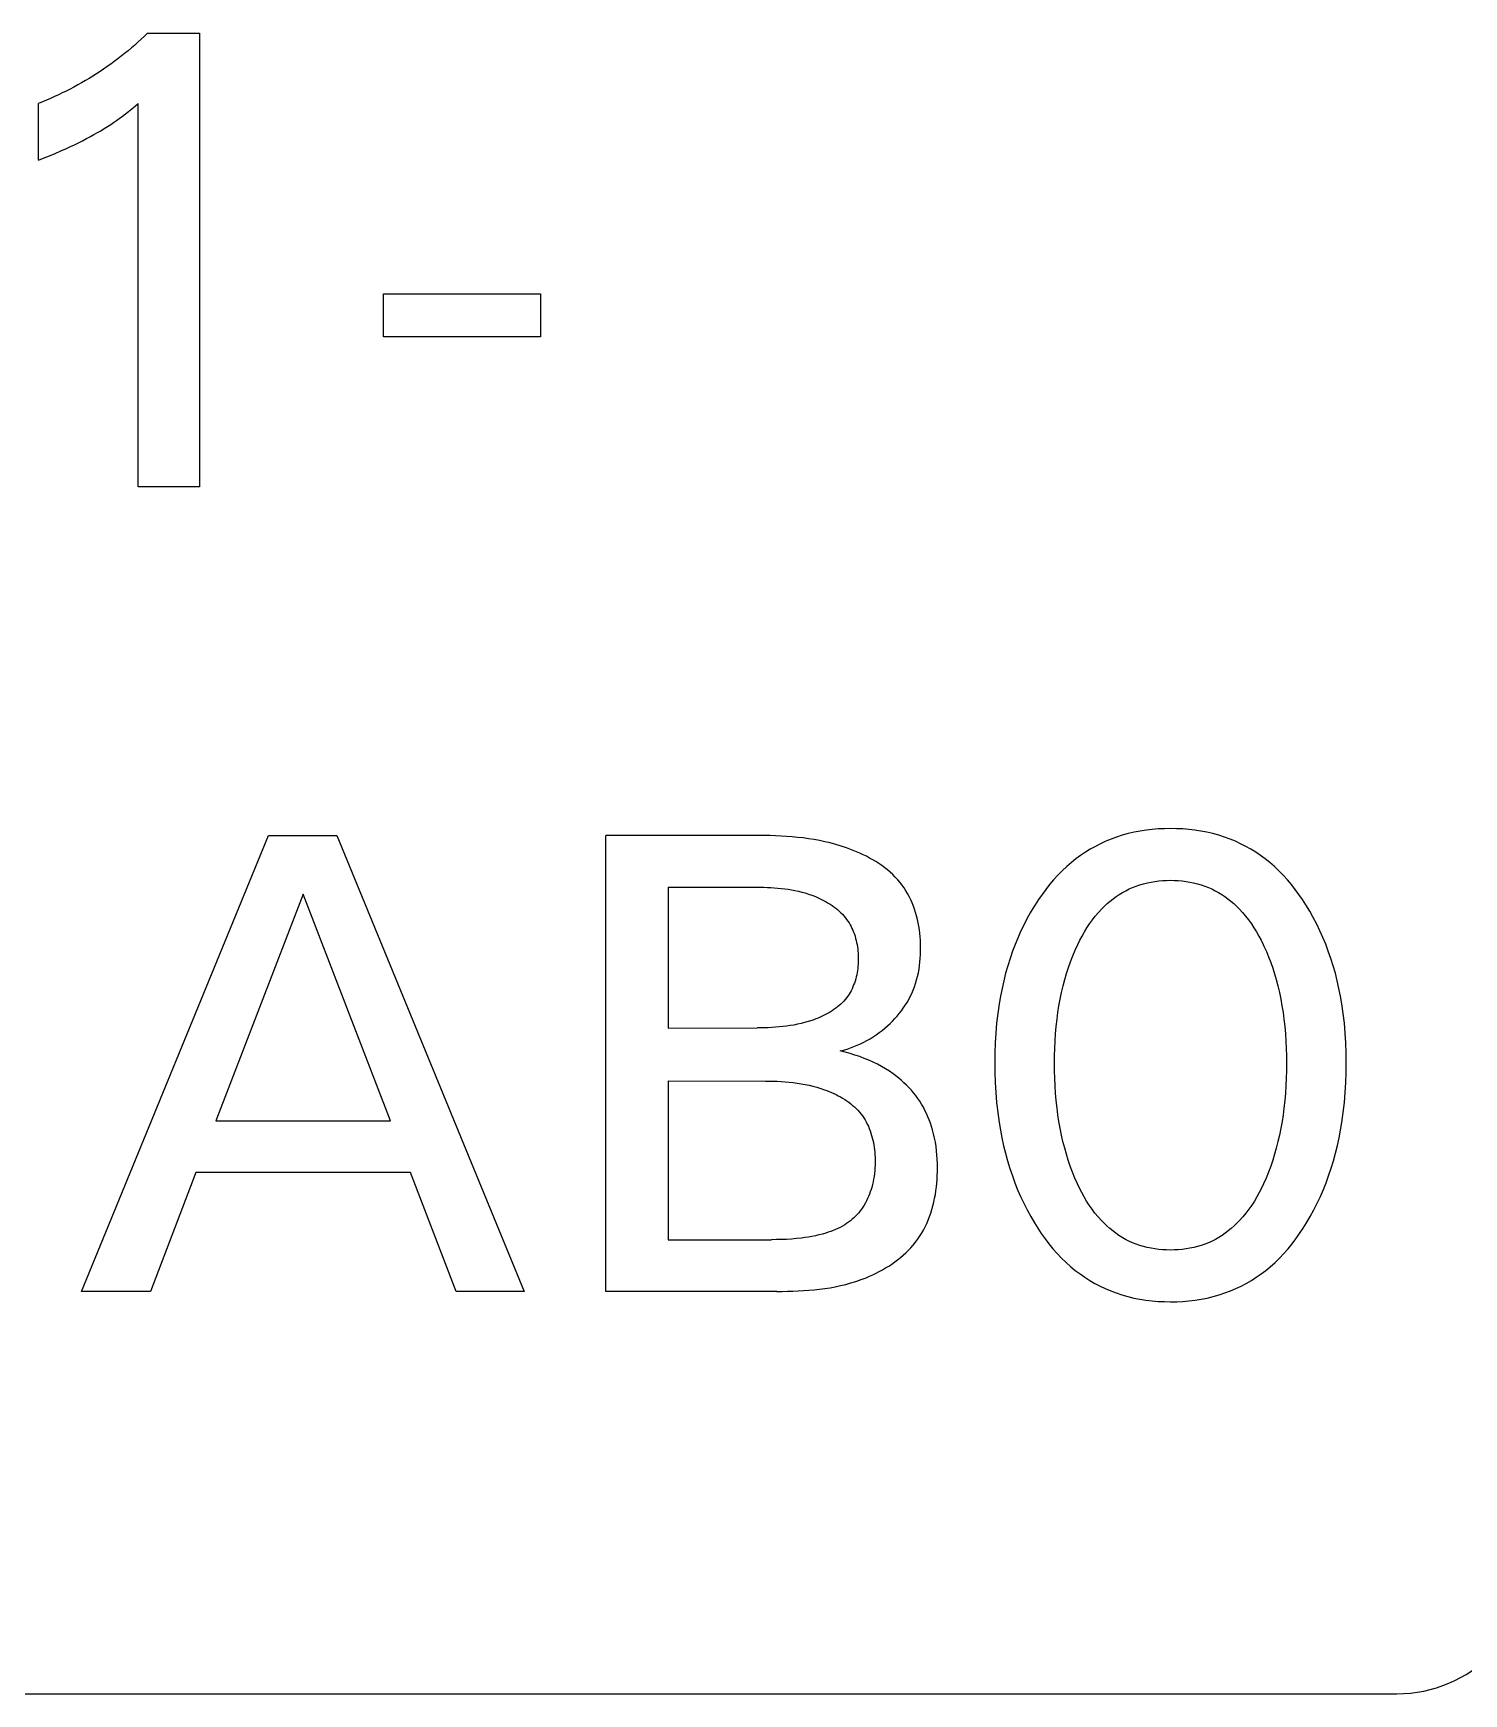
# Model space of a CAD drawing. Extents: x 10 to 952, y 6 to 232.
# Drawn here: x 698.926 to 702.823, y 118.911 to 123.434 of the extents above; entities that cross this region are included whole.
import ezdxf

# ---------------------------------------------------------------- set-up
doc = ezdxf.new("R2010")
doc.units = 0
doc.header["$LTSCALE"] = 5
doc.header["$MEASUREMENT"] = 0
doc.layers.get('0').update_dxf_attribs({"linetype": 'CONTINUOUS'})

msp = doc.modelspace()

# ---------------------------------------------------------------- linework, layer by layer
at = {"color": 7, "linetype": 'Continuous'}
for p, q in [((699.203, 123.4021), (699.1939, 123.3944)), ((699.2119, 123.41), (699.203, 123.4021)), ((699.2208, 123.4181), (699.2119, 123.41)), ((699.2295, 123.4262), (699.2208, 123.4181)), ((699.2381, 123.4345), (699.2295, 123.4262)), ((699.2381, 123.4345), (699.379, 123.4345)), ((699.379, 123.4345), (699.379, 122.1993)), ((699.1376, 123.3503), (699.128, 123.3435)), ((699.1472, 123.3573), (699.1376, 123.3503)), ((699.1567, 123.3645), (699.1472, 123.3573)), ((699.1662, 123.3717), (699.1567, 123.3645)), ((699.1755, 123.3792), (699.1662, 123.3717)), ((699.1848, 123.3867), (699.1755, 123.3792)), ((699.1939, 123.3944), (699.1848, 123.3867)), ((699.0685, 123.3053), (699.0583, 123.2994)), ((699.0786, 123.3113), (699.0685, 123.3053)), ((699.0886, 123.3175), (699.0786, 123.3113)), ((699.0986, 123.3238), (699.0886, 123.3175)), ((699.1085, 123.3303), (699.0986, 123.3238)), ((699.1183, 123.3368), (699.1085, 123.3303)), ((699.128, 123.3435), (699.1183, 123.3368)), ((698.9843, 123.2618), (698.9735, 123.257)), ((698.9951, 123.2667), (698.9843, 123.2618)), ((699.0058, 123.2718), (698.9951, 123.2667)), ((699.0165, 123.277), (699.0058, 123.2718)), ((699.027, 123.2824), (699.0165, 123.277)), ((699.0375, 123.2879), (699.027, 123.2824)), ((699.048, 123.2936), (699.0375, 123.2879)), ((699.0583, 123.2994), (699.048, 123.2936)), ((698.9516, 123.2478), (698.9406, 123.2434)), ((698.9406, 123.0885), (698.9406, 123.2434)), ((698.9626, 123.2523), (698.9516, 123.2478)), ((698.9735, 123.257), (698.9626, 123.2523)), ((699.1693, 123.2084), (699.1777, 123.2147)), ((699.1777, 123.2147), (699.1859, 123.221)), ((699.1859, 123.221), (699.1993, 123.2317)), ((699.1993, 123.2317), (699.2126, 123.2426)), ((699.2126, 122.1993), (699.2126, 123.2426)), ((699.1013, 123.1636), (699.1105, 123.169)), ((699.1105, 123.169), (699.1197, 123.1746)), ((699.1197, 123.1746), (699.1288, 123.1804)), ((699.1288, 123.1804), (699.1378, 123.1862)), ((699.1378, 123.1862), (699.1456, 123.1915)), ((699.1456, 123.1915), (699.1533, 123.1968)), ((699.1533, 123.1968), (699.1609, 123.2023)), ((699.1609, 123.2023), (699.1693, 123.2084)), ((699.0169, 123.1205), (699.028, 123.1256)), ((699.028, 123.1256), (699.039, 123.1308)), ((699.039, 123.1308), (699.05, 123.1362)), ((699.05, 123.1362), (699.061, 123.1416)), ((699.061, 123.1416), (699.0718, 123.1473)), ((699.0718, 123.1473), (699.0826, 123.1531)), ((699.0826, 123.1531), (699.092, 123.1583)), ((699.092, 123.1583), (699.1013, 123.1636)), ((698.9406, 123.0885), (698.9559, 123.0946)), ((698.9559, 123.0946), (698.9713, 123.1008)), ((698.9713, 123.1008), (698.9865, 123.1072)), ((698.9865, 123.1072), (699.0017, 123.1137)), ((699.0017, 123.1137), (699.0169, 123.1205)), ((699.8808, 122.6078), (699.8808, 122.7249)), ((699.8808, 122.7249), (700.3086, 122.7249)), ((700.3086, 122.7249), (700.3086, 122.6078)), ((700.3086, 122.6078), (699.8808, 122.6078)), ((699.379, 122.1993), (699.2126, 122.1993)), ((699.0576, 120.0073), (699.5674, 121.2494)), ((699.5674, 121.2494), (699.754, 121.2494)), ((699.754, 121.2494), (700.2637, 120.0073)), ((700.4865, 120.0073), (700.4865, 121.2494)), ((700.9038, 121.2494), (700.4865, 121.2494)), ((700.9188, 121.2492), (700.9038, 121.2494)), ((700.9338, 121.2488), (700.9188, 121.2492)), ((700.9489, 121.2483), (700.9338, 121.2488)), ((700.9639, 121.2476), (700.9489, 121.2483)), ((700.9789, 121.2467), (700.9639, 121.2476)), ((700.9939, 121.2455), (700.9789, 121.2467)), ((701.0088, 121.2441), (700.9939, 121.2455)), ((701.0238, 121.2424), (701.0088, 121.2441)), ((701.0387, 121.2403), (701.0238, 121.2424)), ((701.0535, 121.238), (701.0387, 121.2403)), ((701.0683, 121.2353), (701.0535, 121.238)), ((701.0831, 121.2322), (701.0683, 121.2353)), ((701.0978, 121.2287), (701.0831, 121.2322)), ((701.1125, 121.2248), (701.0978, 121.2287)), ((701.1271, 121.2204), (701.1125, 121.2248)), ((701.8338, 121.2268), (701.8198, 121.2196)), ((701.8481, 121.2334), (701.8338, 121.2268)), ((701.8627, 121.2394), (701.8481, 121.2334)), ((701.8774, 121.2448), (701.8627, 121.2394)), ((701.8932, 121.2499), (701.8774, 121.2448)), ((701.9092, 121.2543), (701.8932, 121.2499)), ((701.9253, 121.258), (701.9092, 121.2543)), ((701.9416, 121.2611), (701.9253, 121.258)), ((701.9581, 121.2636), (701.9416, 121.2611)), ((701.9746, 121.2655), (701.9581, 121.2636)), ((701.9912, 121.2669), (701.9746, 121.2655)), ((702.0078, 121.2677), (701.9912, 121.2669)), ((702.0244, 121.2679), (702.0078, 121.2677)), ((702.0411, 121.2677), (702.0244, 121.2679)), ((702.0578, 121.2669), (702.0411, 121.2677)), ((702.0744, 121.2655), (702.0578, 121.2669)), ((702.091, 121.2636), (702.0744, 121.2655)), ((702.1075, 121.2611), (702.091, 121.2636)), ((702.1238, 121.258), (702.1075, 121.2611)), ((702.14, 121.2543), (702.1238, 121.258)), ((702.156, 121.2499), (702.14, 121.2543)), ((702.1719, 121.2448), (702.156, 121.2499)), ((702.1866, 121.2394), (702.1719, 121.2448)), ((702.2012, 121.2334), (702.1866, 121.2394)), ((702.2155, 121.2268), (702.2012, 121.2334)), ((702.2295, 121.2196), (702.2155, 121.2268)), ((701.1416, 121.2156), (701.1271, 121.2204)), ((701.1509, 121.2122), (701.1416, 121.2156)), ((701.1601, 121.2087), (701.1509, 121.2122)), ((701.1693, 121.205), (701.1601, 121.2087)), ((701.1783, 121.201), (701.1693, 121.205)), ((701.1873, 121.1968), (701.1783, 121.201)), ((701.1962, 121.1924), (701.1873, 121.1968)), ((701.2049, 121.1878), (701.1962, 121.1924)), ((701.2135, 121.183), (701.2049, 121.1878)), ((701.2219, 121.1779), (701.2135, 121.183)), ((701.7668, 121.1854), (701.7545, 121.1756)), ((701.7795, 121.1947), (701.7668, 121.1854)), ((701.7926, 121.2035), (701.7795, 121.1947)), ((701.806, 121.2118), (701.7926, 121.2035)), ((701.8198, 121.2196), (701.806, 121.2118)), ((702.2433, 121.2118), (702.2295, 121.2196)), ((702.2567, 121.2035), (702.2433, 121.2118)), ((702.2698, 121.1947), (702.2567, 121.2035)), ((702.2825, 121.1854), (702.2698, 121.1947)), ((702.2948, 121.1756), (702.2825, 121.1854)), ((701.2302, 121.1726), (701.2219, 121.1779)), ((701.2382, 121.1671), (701.2302, 121.1726)), ((701.246, 121.1613), (701.2382, 121.1671)), ((701.2536, 121.1553), (701.246, 121.1613)), ((701.261, 121.1491), (701.2536, 121.1553)), ((701.268, 121.1426), (701.261, 121.1491)), ((701.2748, 121.1358), (701.268, 121.1426)), ((701.2813, 121.1288), (701.2748, 121.1358)), ((701.7174, 121.1408), (701.706, 121.1283)), ((701.7293, 121.1529), (701.7174, 121.1408)), ((701.7417, 121.1645), (701.7293, 121.1529)), ((701.7545, 121.1756), (701.7417, 121.1645)), ((702.3076, 121.1645), (702.2948, 121.1756)), ((702.3199, 121.1529), (702.3076, 121.1645)), ((702.3317, 121.1408), (702.3199, 121.1529)), ((702.3431, 121.1283), (702.3317, 121.1408)), ((699.6616, 121.0892), (699.4239, 120.4721)), ((699.9001, 120.4721), (699.6616, 121.0892)), ((700.6564, 121.1086), (700.6564, 120.7247)), ((700.6564, 121.1086), (700.8982, 121.1085)), ((700.8982, 121.1085), (700.9076, 121.1084)), ((700.9076, 121.1084), (700.9171, 121.1082)), ((700.9171, 121.1082), (700.9265, 121.1079)), ((700.9265, 121.1079), (700.9359, 121.1074)), ((700.9359, 121.1074), (700.9453, 121.1068)), ((700.9453, 121.1068), (700.9548, 121.106)), ((700.9548, 121.106), (700.9642, 121.1051)), ((700.9642, 121.1051), (700.9735, 121.104)), ((700.9735, 121.104), (700.9829, 121.1027)), ((700.9829, 121.1027), (700.9922, 121.1011)), ((700.9922, 121.1011), (701.0015, 121.0994)), ((701.0015, 121.0994), (701.0107, 121.0974)), ((701.0107, 121.0974), (701.0199, 121.0951)), ((701.0199, 121.0951), (701.0291, 121.0925)), ((701.0291, 121.0925), (701.0382, 121.0897)), ((701.0382, 121.0897), (701.0472, 121.0866)), ((701.2875, 121.1216), (701.2813, 121.1288)), ((701.2934, 121.1141), (701.2875, 121.1216)), ((701.2987, 121.1065), (701.2934, 121.1141)), ((701.3037, 121.0988), (701.2987, 121.1065)), ((701.3084, 121.0908), (701.3037, 121.0988)), ((701.3128, 121.0826), (701.3084, 121.0908)), ((701.6745, 121.0884), (701.6648, 121.0744)), ((701.6845, 121.102), (701.6745, 121.0884)), ((701.6951, 121.1153), (701.6845, 121.102)), ((701.706, 121.1283), (701.6951, 121.1153)), ((701.8762, 121.0827), (701.8848, 121.0884)), ((701.8848, 121.0884), (701.8936, 121.0938)), ((701.8936, 121.0938), (701.9026, 121.0988)), ((701.9026, 121.0988), (701.9119, 121.1034)), ((701.9119, 121.1034), (701.9212, 121.1076)), ((701.9212, 121.1076), (701.931, 121.1114)), ((701.931, 121.1114), (701.941, 121.1148)), ((701.941, 121.1148), (701.9511, 121.1178)), ((701.9511, 121.1178), (701.9614, 121.1203)), ((701.9614, 121.1203), (701.9717, 121.1224)), ((701.9717, 121.1224), (701.9821, 121.1241)), ((701.9821, 121.1241), (701.9927, 121.1254)), ((701.9927, 121.1254), (702.0032, 121.1263)), ((702.0032, 121.1263), (702.0138, 121.1269)), ((702.0138, 121.1269), (702.0244, 121.1271)), ((702.0244, 121.1271), (702.0351, 121.1269)), ((702.0351, 121.1269), (702.0457, 121.1263)), ((702.0457, 121.1263), (702.0562, 121.1254)), ((702.0562, 121.1254), (702.0667, 121.1241)), ((702.0667, 121.1241), (702.0772, 121.1224)), ((702.0772, 121.1224), (702.0875, 121.1203)), ((702.0875, 121.1203), (702.0978, 121.1178)), ((702.0978, 121.1178), (702.1079, 121.1148)), ((702.1079, 121.1148), (702.1178, 121.1114)), ((702.1178, 121.1114), (702.1276, 121.1076)), ((702.1276, 121.1076), (702.137, 121.1034)), ((702.137, 121.1034), (702.1462, 121.0988)), ((702.1462, 121.0988), (702.1552, 121.0938)), ((702.1552, 121.0938), (702.1641, 121.0884)), ((702.1641, 121.0884), (702.1726, 121.0827)), ((702.354, 121.1153), (702.3431, 121.1283)), ((702.3644, 121.102), (702.354, 121.1153)), ((702.3745, 121.0883), (702.3644, 121.102)), ((702.3841, 121.0744), (702.3745, 121.0883)), ((701.0472, 121.0866), (701.0531, 121.0844)), ((701.0531, 121.0844), (701.0589, 121.082)), ((701.0589, 121.082), (701.0646, 121.0796)), ((701.0646, 121.0796), (701.0703, 121.0769)), ((701.0703, 121.0769), (701.0759, 121.0742)), ((701.0759, 121.0742), (701.0815, 121.0713)), ((701.0815, 121.0713), (701.0869, 121.0683)), ((701.0869, 121.0683), (701.0923, 121.0651)), ((701.0923, 121.0651), (701.0976, 121.0618)), ((701.0976, 121.0618), (701.1027, 121.0583)), ((701.1027, 121.0583), (701.1078, 121.0547)), ((701.1078, 121.0547), (701.1127, 121.051)), ((701.1127, 121.051), (701.1174, 121.0471)), ((701.1174, 121.0471), (701.122, 121.043)), ((701.122, 121.043), (701.1264, 121.0388)), ((701.3168, 121.0742), (701.3128, 121.0826)), ((701.3206, 121.0657), (701.3168, 121.0742)), ((701.324, 121.057), (701.3206, 121.0657)), ((701.3272, 121.0481), (701.324, 121.057)), ((701.3301, 121.0391), (701.3272, 121.0481)), ((701.6524, 121.0551), (701.6426, 121.0386)), ((701.6556, 121.0602), (701.6524, 121.0551)), ((701.6648, 121.0744), (701.6556, 121.0602)), ((701.8281, 121.0396), (701.837, 121.0492)), ((701.837, 121.0492), (701.8443, 121.0565)), ((701.8443, 121.0565), (701.8519, 121.0635)), ((701.8519, 121.0635), (701.8598, 121.0702)), ((701.8598, 121.0702), (701.8679, 121.0766)), ((701.8679, 121.0766), (701.8762, 121.0827)), ((702.1726, 121.0827), (702.181, 121.0766)), ((702.181, 121.0766), (702.1891, 121.0702)), ((702.1891, 121.0702), (702.197, 121.0635)), ((702.197, 121.0635), (702.2045, 121.0565)), ((702.2045, 121.0565), (702.2119, 121.0492)), ((702.2119, 121.0492), (702.2207, 121.0396)), ((702.3933, 121.0602), (702.3841, 121.0744)), ((702.4037, 121.043), (702.3933, 121.0602)), ((702.4135, 121.0255), (702.4037, 121.043)), ((701.1264, 121.0388), (701.1307, 121.0345)), ((701.1307, 121.0345), (701.1348, 121.03)), ((701.1348, 121.03), (701.1386, 121.0253)), ((701.1386, 121.0253), (701.1423, 121.0205)), ((701.1423, 121.0205), (701.1456, 121.0159)), ((701.1456, 121.0159), (701.1487, 121.0111)), ((701.1487, 121.0111), (701.1516, 121.0062)), ((701.1516, 121.0062), (701.1543, 121.0012)), ((701.1543, 121.0012), (701.1568, 120.996)), ((701.3327, 121.03), (701.3301, 121.0391)), ((701.335, 121.0207), (701.3327, 121.03)), ((701.337, 121.0114), (701.335, 121.0207)), ((701.3388, 121.002), (701.337, 121.0114)), ((701.3403, 120.9926), (701.3388, 121.002)), ((701.6245, 121.0047), (701.6163, 120.9874)), ((701.6333, 121.0218), (701.6245, 121.0047)), ((701.6426, 121.0386), (701.6333, 121.0218)), ((701.7901, 120.9866), (701.797, 120.9977)), ((701.797, 120.9977), (701.8041, 121.0086)), ((701.8041, 121.0086), (701.8117, 121.0193)), ((701.8117, 121.0193), (701.8197, 121.0296)), ((701.8197, 121.0296), (701.8281, 121.0396)), ((702.2207, 121.0396), (702.2292, 121.0296)), ((702.2292, 121.0296), (702.2372, 121.0193)), ((702.2372, 121.0193), (702.2447, 121.0086)), ((702.2447, 121.0086), (702.2519, 120.9977)), ((702.2519, 120.9977), (702.2587, 120.9866)), ((702.4228, 121.0077), (702.4135, 121.0255)), ((702.4315, 120.9897), (702.4228, 121.0077)), ((701.1568, 120.996), (701.1591, 120.9908)), ((701.1591, 120.9908), (701.1613, 120.9855)), ((701.1613, 120.9855), (701.1633, 120.98)), ((701.1633, 120.98), (701.1651, 120.9745)), ((701.1651, 120.9745), (701.1668, 120.9689)), ((701.1668, 120.9689), (701.1682, 120.9633)), ((701.1682, 120.9633), (701.1695, 120.9576)), ((701.1695, 120.9576), (701.1707, 120.9518)), ((701.3415, 120.9831), (701.3403, 120.9926)), ((701.3425, 120.9735), (701.3415, 120.9831)), ((701.3432, 120.964), (701.3425, 120.9735)), ((701.3437, 120.9544), (701.3432, 120.964)), ((701.3439, 120.9448), (701.3437, 120.9544)), ((701.6012, 120.9521), (701.5944, 120.9342)), ((701.6085, 120.9699), (701.6012, 120.9521)), ((701.6163, 120.9874), (701.6085, 120.9699)), ((701.7647, 120.9365), (701.7718, 120.9519)), ((701.7718, 120.9519), (701.7776, 120.9636)), ((701.7776, 120.9636), (701.7837, 120.9752)), ((701.7837, 120.9752), (701.7901, 120.9866)), ((702.2587, 120.9866), (702.2652, 120.9752)), ((702.2652, 120.9752), (702.2713, 120.9636)), ((702.2713, 120.9636), (702.2771, 120.9519)), ((702.2771, 120.9519), (702.279, 120.9479)), ((702.4397, 120.9714), (702.4315, 120.9897)), ((702.4473, 120.9529), (702.4397, 120.9714)), ((702.4544, 120.9342), (702.4473, 120.9529)), ((701.1707, 120.9518), (701.1716, 120.946)), ((701.1716, 120.946), (701.1724, 120.9401)), ((701.1724, 120.9401), (701.1731, 120.9343)), ((701.1731, 120.9343), (701.1735, 120.9283)), ((701.1735, 120.9283), (701.1739, 120.9224)), ((701.1739, 120.9224), (701.174, 120.9165)), ((701.174, 120.9105), (701.1739, 120.9046)), ((701.174, 120.9165), (701.174, 120.9105)), ((701.3421, 120.9045), (701.343, 120.9145)), ((701.343, 120.9145), (701.3436, 120.9246)), ((701.3436, 120.9246), (701.3439, 120.9347)), ((701.3439, 120.9347), (701.3439, 120.9448)), ((701.5875, 120.9142), (701.5812, 120.894)), ((701.5944, 120.9342), (701.5875, 120.9142)), ((701.7521, 120.9051), (701.7582, 120.9209)), ((701.7582, 120.9209), (701.7647, 120.9365)), ((702.279, 120.9479), (702.2856, 120.9331)), ((702.2856, 120.9331), (702.2918, 120.9182)), ((702.2918, 120.9182), (702.2975, 120.9031)), ((702.4614, 120.9142), (702.4544, 120.9342)), ((702.4677, 120.894), (702.4614, 120.9142)), ((701.1683, 120.8639), (701.1669, 120.8583)), ((701.1696, 120.8696), (701.1683, 120.8639)), ((701.1707, 120.8753), (701.1696, 120.8696)), ((701.1717, 120.8811), (701.1707, 120.8753)), ((701.1725, 120.8869), (701.1717, 120.8811)), ((701.1731, 120.8928), (701.1725, 120.8869)), ((701.1736, 120.8987), (701.1731, 120.8928)), ((701.1739, 120.9046), (701.1736, 120.8987)), ((701.333, 120.8557), (701.3355, 120.8653)), ((701.3355, 120.8653), (701.3376, 120.875)), ((701.3376, 120.875), (701.3395, 120.8847)), ((701.3395, 120.8847), (701.341, 120.8946)), ((701.341, 120.8946), (701.3421, 120.9045)), ((701.5754, 120.8737), (701.5702, 120.8532)), ((701.5812, 120.894), (701.5754, 120.8737)), ((701.7366, 120.8569), (701.7413, 120.8731)), ((701.7413, 120.8731), (701.7465, 120.8892)), ((701.7465, 120.8892), (701.7521, 120.9051)), ((702.2975, 120.9031), (702.3029, 120.8878)), ((702.3029, 120.8878), (702.3078, 120.8724)), ((702.3078, 120.8724), (702.3123, 120.8569)), ((702.4735, 120.8737), (702.4677, 120.894)), ((702.4787, 120.8532), (702.4735, 120.8737)), ((701.1487, 120.8165), (701.1456, 120.8118)), ((701.1517, 120.8214), (701.1487, 120.8165)), ((701.1544, 120.8263), (701.1517, 120.8214)), ((701.1569, 120.8314), (701.1544, 120.8263)), ((701.1593, 120.8366), (701.1569, 120.8314)), ((701.1614, 120.8419), (701.1593, 120.8366)), ((701.1634, 120.8472), (701.1614, 120.8419)), ((701.1652, 120.8527), (701.1634, 120.8472)), ((701.1669, 120.8583), (701.1652, 120.8527)), ((701.3156, 120.8105), (701.3196, 120.8187)), ((701.3196, 120.8187), (701.3235, 120.8278)), ((701.3235, 120.8278), (701.327, 120.837)), ((701.327, 120.837), (701.3302, 120.8463)), ((701.3302, 120.8463), (701.333, 120.8557)), ((701.5655, 120.8325), (701.5614, 120.8118)), ((701.5702, 120.8532), (701.5655, 120.8325)), ((701.724, 120.8034), (701.7277, 120.8214)), ((701.7277, 120.8214), (701.7319, 120.8392)), ((701.7319, 120.8392), (701.7366, 120.8569)), ((702.3123, 120.8569), (702.317, 120.8392)), ((702.317, 120.8392), (702.3211, 120.8214)), ((702.3211, 120.8214), (702.3249, 120.8034)), ((702.4834, 120.8325), (702.4787, 120.8532)), ((702.4875, 120.8118), (702.4834, 120.8325)), ((701.1026, 120.7715), (701.0975, 120.7683)), ((701.1077, 120.7748), (701.1026, 120.7715)), ((701.1126, 120.7784), (701.1077, 120.7748)), ((701.1173, 120.782), (701.1126, 120.7784)), ((701.122, 120.7858), (701.1173, 120.782)), ((701.1264, 120.7898), (701.122, 120.7858)), ((701.1307, 120.7939), (701.1264, 120.7898)), ((701.1348, 120.7982), (701.1307, 120.7939)), ((701.1386, 120.8027), (701.1348, 120.7982)), ((701.1423, 120.8073), (701.1386, 120.8027)), ((701.1456, 120.8118), (701.1423, 120.8073)), ((701.2856, 120.7643), (701.2913, 120.7716)), ((701.2913, 120.7716), (701.2967, 120.779)), ((701.2967, 120.779), (701.3019, 120.7867)), ((701.3019, 120.7867), (701.3067, 120.7945)), ((701.3067, 120.7945), (701.3113, 120.8024)), ((701.3113, 120.8024), (701.3156, 120.8105)), ((701.5578, 120.791), (701.5539, 120.7644)), ((701.5614, 120.8118), (701.5578, 120.791)), ((701.7179, 120.7673), (701.7207, 120.7854)), ((701.7207, 120.7854), (701.724, 120.8034)), ((702.3249, 120.8034), (702.3281, 120.7854)), ((702.3281, 120.7854), (702.331, 120.7673)), ((702.4911, 120.791), (702.4875, 120.8118)), ((702.495, 120.7644), (702.4911, 120.791)), ((700.9387, 120.726), (700.9288, 120.7255)), ((700.9487, 120.7267), (700.9387, 120.726)), ((700.9587, 120.7275), (700.9487, 120.7267)), ((700.9686, 120.7285), (700.9587, 120.7275)), ((700.9785, 120.7297), (700.9686, 120.7285)), ((700.9884, 120.7312), (700.9785, 120.7297)), ((700.9983, 120.7328), (700.9884, 120.7312)), ((701.0082, 120.7348), (700.9983, 120.7328)), ((701.018, 120.737), (701.0082, 120.7348)), ((701.0278, 120.7395), (701.018, 120.737)), ((701.0375, 120.7423), (701.0278, 120.7395)), ((701.0472, 120.7454), (701.0375, 120.7423)), ((701.053, 120.7474), (701.0472, 120.7454)), ((701.0588, 120.7496), (701.053, 120.7474)), ((701.0645, 120.7518), (701.0588, 120.7496)), ((701.0702, 120.7542), (701.0645, 120.7518)), ((701.0758, 120.7568), (701.0702, 120.7542)), ((701.0813, 120.7594), (701.0758, 120.7568)), ((701.0868, 120.7622), (701.0813, 120.7594)), ((701.0922, 120.7652), (701.0868, 120.7622)), ((701.0975, 120.7683), (701.0922, 120.7652)), ((701.2465, 120.7245), (701.2535, 120.7307)), ((701.2535, 120.7307), (701.2604, 120.737)), ((701.2604, 120.737), (701.267, 120.7435)), ((701.267, 120.7435), (701.2735, 120.7503)), ((701.2735, 120.7503), (701.2796, 120.7572)), ((701.2796, 120.7572), (701.2856, 120.7643)), ((701.5508, 120.7377), (701.5485, 120.711)), ((701.5539, 120.7644), (701.5508, 120.7377)), ((701.7114, 120.7092), (701.7132, 120.7292)), ((701.7132, 120.7292), (701.7154, 120.7492)), ((701.7154, 120.7492), (701.7179, 120.7673)), ((702.331, 120.7673), (702.3334, 120.7492)), ((702.3334, 120.7492), (702.3357, 120.7292)), ((702.3357, 120.7292), (702.3375, 120.7092)), ((702.4981, 120.7377), (702.495, 120.7644)), ((702.5004, 120.711), (702.4981, 120.7377)), ((700.6564, 120.7247), (700.8988, 120.7248)), ((700.9088, 120.7249), (700.8988, 120.7248)), ((700.9188, 120.7251), (700.9088, 120.7249)), ((700.9288, 120.7255), (700.9188, 120.7251)), ((701.1708, 120.6777), (701.1798, 120.6818)), ((701.1798, 120.6818), (701.1887, 120.6861)), ((701.1887, 120.6861), (701.1974, 120.6908)), ((701.1974, 120.6908), (701.206, 120.6957)), ((701.206, 120.6957), (701.2145, 120.701)), ((701.2145, 120.701), (701.2228, 120.7065)), ((701.2228, 120.7065), (701.2309, 120.7122)), ((701.2309, 120.7122), (701.2388, 120.7183)), ((701.2388, 120.7183), (701.2465, 120.7245)), ((701.5468, 120.6842), (701.5459, 120.6574)), ((701.5485, 120.711), (701.5468, 120.6842)), ((701.7091, 120.669), (701.7101, 120.6891)), ((701.7101, 120.6891), (701.7114, 120.7092)), ((702.3375, 120.7092), (702.3388, 120.6891)), ((702.3388, 120.6891), (702.3397, 120.669)), ((702.5021, 120.6842), (702.5004, 120.711)), ((702.503, 120.6574), (702.5021, 120.6842)), ((701.1247, 120.6622), (701.1341, 120.6647)), ((701.1382, 120.6589), (701.1247, 120.6622)), ((701.1341, 120.6647), (701.1434, 120.6674)), ((701.1515, 120.6553), (701.1382, 120.6589)), ((701.1434, 120.6674), (701.1526, 120.6705)), ((701.1648, 120.6512), (701.1515, 120.6553)), ((701.1526, 120.6705), (701.1618, 120.674)), ((701.1618, 120.674), (701.1708, 120.6777)), ((701.1779, 120.6467), (701.1648, 120.6512)), ((701.1902, 120.6421), (701.1779, 120.6467)), ((701.2023, 120.637), (701.1902, 120.6421)), ((701.2143, 120.6316), (701.2023, 120.637)), ((701.5459, 120.6574), (701.5455, 120.6305)), ((701.7084, 120.6288), (701.7086, 120.6489)), ((701.7086, 120.6489), (701.7091, 120.669)), ((702.3397, 120.669), (702.3403, 120.6489)), ((702.3403, 120.6489), (702.3405, 120.6288)), ((702.5034, 120.6305), (702.503, 120.6574)), ((701.2261, 120.6258), (701.2143, 120.6316)), ((701.2372, 120.6199), (701.2261, 120.6258)), ((701.248, 120.6136), (701.2372, 120.6199)), ((701.2587, 120.6069), (701.248, 120.6136)), ((701.2691, 120.5997), (701.2587, 120.6069)), ((701.2767, 120.5941), (701.2691, 120.5997)), ((701.2842, 120.5882), (701.2767, 120.5941)), ((701.5455, 120.6305), (701.5458, 120.6032)), ((701.5458, 120.6032), (701.5467, 120.576)), ((701.7086, 120.6084), (701.7084, 120.6288)), ((701.7091, 120.588), (701.7086, 120.6084)), ((702.3403, 120.6084), (702.3398, 120.588)), ((702.3405, 120.6288), (702.3403, 120.6084)), ((702.5021, 120.5761), (702.5031, 120.6033)), ((702.5031, 120.6033), (702.5034, 120.6305)), ((700.6564, 120.5804), (700.6564, 120.1481)), ((700.6564, 120.5804), (700.9208, 120.5803)), ((700.9208, 120.5803), (700.9317, 120.5802)), ((700.9317, 120.5802), (700.9425, 120.5799)), ((700.9425, 120.5799), (700.9534, 120.5795)), ((700.9534, 120.5795), (700.9643, 120.5789)), ((700.9643, 120.5789), (700.9751, 120.5781)), ((700.9751, 120.5781), (700.986, 120.5772)), ((700.986, 120.5772), (700.9968, 120.576)), ((700.9968, 120.576), (701.0076, 120.5746)), ((701.0076, 120.5746), (701.0184, 120.5729)), ((701.0184, 120.5729), (701.0291, 120.571)), ((701.0291, 120.571), (701.0398, 120.5688)), ((701.0398, 120.5688), (701.0505, 120.5662)), ((701.0505, 120.5662), (701.061, 120.5634)), ((701.061, 120.5634), (701.0716, 120.5602)), ((701.0716, 120.5602), (701.0821, 120.5566)), ((701.0821, 120.5566), (701.0884, 120.5542)), ((701.0884, 120.5542), (701.0947, 120.5517)), ((701.0947, 120.5517), (701.101, 120.5491)), ((701.101, 120.5491), (701.1072, 120.5463)), ((701.1072, 120.5463), (701.1133, 120.5433)), ((701.2915, 120.5821), (701.2842, 120.5882)), ((701.2985, 120.5757), (701.2915, 120.5821)), ((701.3054, 120.5691), (701.2985, 120.5757)), ((701.312, 120.5623), (701.3054, 120.5691)), ((701.3185, 120.5553), (701.312, 120.5623)), ((701.3246, 120.5481), (701.3185, 120.5553)), ((701.3305, 120.5406), (701.3246, 120.5481)), ((701.5467, 120.576), (701.5484, 120.5487)), ((701.5484, 120.5487), (701.5507, 120.5215)), ((701.71, 120.5676), (701.7091, 120.588)), ((701.7114, 120.5472), (701.71, 120.5676)), ((701.7131, 120.5269), (701.7114, 120.5472)), ((702.3375, 120.5472), (702.3358, 120.5269)), ((702.3389, 120.5676), (702.3375, 120.5472)), ((702.3398, 120.588), (702.3389, 120.5676)), ((702.4982, 120.5218), (702.5005, 120.5489)), ((702.5005, 120.5489), (702.5021, 120.5761)), ((701.1133, 120.5433), (701.1194, 120.5402)), ((701.1194, 120.5402), (701.1253, 120.537)), ((701.1253, 120.537), (701.1312, 120.5336)), ((701.1312, 120.5336), (701.1369, 120.53)), ((701.1369, 120.53), (701.1425, 120.5263)), ((701.1425, 120.5263), (701.148, 120.5224)), ((701.148, 120.5224), (701.1533, 120.5183)), ((701.1533, 120.5183), (701.1585, 120.5141)), ((701.1585, 120.5141), (701.1635, 120.5097)), ((701.1635, 120.5097), (701.1682, 120.5052)), ((701.1682, 120.5052), (701.1729, 120.5005)), ((701.1729, 120.5005), (701.1772, 120.4956)), ((701.3361, 120.5329), (701.3305, 120.5406)), ((701.3414, 120.5251), (701.3361, 120.5329)), ((701.3464, 120.517), (701.3414, 120.5251)), ((701.3512, 120.5088), (701.3464, 120.517)), ((701.3556, 120.5004), (701.3512, 120.5088)), ((701.3598, 120.4919), (701.3556, 120.5004)), ((701.5507, 120.5215), (701.5537, 120.4944)), ((701.7153, 120.5066), (701.7131, 120.5269)), ((701.7178, 120.4882), (701.7153, 120.5066)), ((702.3335, 120.5066), (702.3311, 120.4882)), ((702.3358, 120.5269), (702.3335, 120.5066)), ((702.4951, 120.4947), (702.4982, 120.5218)), ((699.4239, 120.4721), (699.9001, 120.4721)), ((701.1772, 120.4956), (701.1814, 120.4905)), ((701.1814, 120.4905), (701.1854, 120.4853)), ((701.1854, 120.4853), (701.189, 120.48)), ((701.189, 120.48), (701.1924, 120.4745)), ((701.1924, 120.4745), (701.1956, 120.4688)), ((701.1956, 120.4688), (701.1986, 120.463)), ((701.1986, 120.463), (701.2014, 120.4571)), ((701.2014, 120.4571), (701.2039, 120.4511)), ((701.3636, 120.4832), (701.3598, 120.4919)), ((701.3672, 120.4744), (701.3636, 120.4832)), ((701.3705, 120.4655), (701.3672, 120.4744)), ((701.3736, 120.4566), (701.3705, 120.4655)), ((701.3763, 120.4475), (701.3736, 120.4566)), ((701.5537, 120.4944), (701.5576, 120.4674)), ((701.5576, 120.4674), (701.5611, 120.4462)), ((701.7206, 120.4698), (701.7178, 120.4882)), ((701.7238, 120.4515), (701.7206, 120.4698)), ((702.3283, 120.4698), (702.3251, 120.4515)), ((702.3311, 120.4882), (702.3283, 120.4698)), ((702.4878, 120.4466), (702.4913, 120.4678)), ((702.4913, 120.4678), (702.4951, 120.4947)), ((701.2039, 120.4511), (701.2062, 120.4449)), ((701.2062, 120.4449), (701.2084, 120.4387)), ((701.2084, 120.4387), (701.2103, 120.4323)), ((701.2103, 120.4323), (701.2121, 120.4259)), ((701.2121, 120.4259), (701.2136, 120.4195)), ((701.2136, 120.4195), (701.215, 120.4129)), ((701.215, 120.4129), (701.2162, 120.4063)), ((701.3793, 120.4363), (701.3763, 120.4475)), ((701.3819, 120.4249), (701.3793, 120.4363)), ((701.3841, 120.4135), (701.3819, 120.4249)), ((701.3859, 120.402), (701.3841, 120.4135)), ((701.5611, 120.4462), (701.5652, 120.4252)), ((701.5652, 120.4252), (701.5698, 120.4042)), ((701.7275, 120.4333), (701.7238, 120.4515)), ((701.7316, 120.4152), (701.7275, 120.4333)), ((701.7362, 120.3972), (701.7316, 120.4152)), ((702.3173, 120.4152), (702.3127, 120.3972)), ((702.3214, 120.4333), (702.3173, 120.4152)), ((702.3251, 120.4515), (702.3214, 120.4333)), ((702.4791, 120.4046), (702.4837, 120.4256)), ((702.4837, 120.4256), (702.4878, 120.4466)), ((701.2162, 120.4063), (701.2172, 120.3997)), ((701.2172, 120.3997), (701.218, 120.3931)), ((701.218, 120.3931), (701.2187, 120.3864)), ((701.2187, 120.3864), (701.2192, 120.3797)), ((701.2192, 120.3797), (701.2196, 120.3731)), ((701.2196, 120.3731), (701.2198, 120.3664)), ((701.2198, 120.3664), (701.2199, 120.3587)), ((701.3873, 120.3905), (701.3859, 120.402)), ((701.3884, 120.3788), (701.3873, 120.3905)), ((701.3891, 120.3671), (701.3884, 120.3788)), ((701.3896, 120.3554), (701.3891, 120.3671)), ((701.5698, 120.4042), (701.5749, 120.3834)), ((701.5749, 120.3834), (701.5806, 120.3627)), ((701.7408, 120.3807), (701.7362, 120.3972)), ((701.7459, 120.3643), (701.7408, 120.3807)), ((701.7515, 120.3481), (701.7459, 120.3643)), ((702.303, 120.3643), (702.2974, 120.3481)), ((702.308, 120.3807), (702.303, 120.3643)), ((702.3127, 120.3972), (702.308, 120.3807)), ((702.4683, 120.3631), (702.4739, 120.3838)), ((702.4739, 120.3838), (702.4791, 120.4046)), ((699.3693, 120.3312), (699.246, 120.0073)), ((699.9538, 120.3312), (699.3693, 120.3312)), ((700.0789, 120.0073), (699.9538, 120.3312)), ((701.217, 120.3205), (701.2157, 120.313)), ((701.218, 120.3281), (701.217, 120.3205)), ((701.2188, 120.3357), (701.218, 120.3281)), ((701.2193, 120.3433), (701.2188, 120.3357)), ((701.2197, 120.351), (701.2193, 120.3433)), ((701.2199, 120.3587), (701.2197, 120.351)), ((701.3887, 120.3124), (701.3892, 120.3228)), ((701.3892, 120.3228), (701.3896, 120.3332)), ((701.3897, 120.3435), (701.3896, 120.3554)), ((701.3896, 120.3332), (701.3897, 120.3435)), ((701.5806, 120.3627), (701.5868, 120.3422)), ((701.5868, 120.3422), (701.5937, 120.3218)), ((701.5937, 120.3218), (701.6006, 120.3029)), ((701.7575, 120.332), (701.7515, 120.3481)), ((701.7639, 120.3161), (701.7575, 120.332)), ((702.2914, 120.332), (702.285, 120.3161)), ((702.2974, 120.3481), (702.2914, 120.332)), ((702.4483, 120.3032), (702.4552, 120.3222)), ((702.4552, 120.3222), (702.462, 120.3426)), ((702.462, 120.3426), (702.4683, 120.3631)), ((701.2067, 120.2782), (701.2045, 120.272)), ((701.2087, 120.2844), (701.2067, 120.2782)), ((701.2106, 120.2907), (701.2087, 120.2844)), ((701.2126, 120.2981), (701.2106, 120.2907)), ((701.2143, 120.3055), (701.2126, 120.2981)), ((701.2157, 120.313), (701.2143, 120.3055)), ((701.3839, 120.271), (701.3855, 120.2813)), ((701.3855, 120.2813), (701.3868, 120.2917)), ((701.3868, 120.2917), (701.3879, 120.302)), ((701.3879, 120.302), (701.3887, 120.3124)), ((701.6006, 120.3029), (701.6081, 120.2841)), ((701.6081, 120.2841), (701.6162, 120.2655)), ((701.7709, 120.3004), (701.7639, 120.3161)), ((701.7767, 120.2884), (701.7709, 120.3004)), ((701.7828, 120.2765), (701.7767, 120.2884)), ((701.7892, 120.2648), (701.7828, 120.2765)), ((702.2661, 120.2765), (702.2597, 120.2648)), ((702.2722, 120.2884), (702.2661, 120.2765)), ((702.278, 120.3004), (702.2722, 120.2884)), ((702.285, 120.3161), (702.278, 120.3004)), ((702.4327, 120.2658), (702.4408, 120.2844)), ((702.4408, 120.2844), (702.4483, 120.3032)), ((701.183, 120.2315), (701.1792, 120.2264)), ((701.1867, 120.2369), (701.183, 120.2315)), ((701.1902, 120.2424), (701.1867, 120.2369)), ((701.1935, 120.2481), (701.1902, 120.2424)), ((701.1965, 120.2539), (701.1935, 120.2481)), ((701.1994, 120.2599), (701.1965, 120.2539)), ((701.202, 120.2659), (701.1994, 120.2599)), ((701.2045, 120.272), (701.202, 120.2659)), ((701.3717, 120.2208), (701.3747, 120.2307)), ((701.3747, 120.2307), (701.3774, 120.2406)), ((701.3774, 120.2406), (701.3799, 120.2507)), ((701.3799, 120.2507), (701.382, 120.2608)), ((701.382, 120.2608), (701.3839, 120.271)), ((701.6162, 120.2655), (701.6247, 120.2472)), ((701.6247, 120.2472), (701.6339, 120.2292)), ((701.6339, 120.2292), (701.6436, 120.2114)), ((701.796, 120.2533), (701.7892, 120.2648)), ((701.8032, 120.242), (701.796, 120.2533)), ((701.8108, 120.231), (701.8032, 120.242)), ((701.8188, 120.2204), (701.8108, 120.231)), ((702.2381, 120.231), (702.2301, 120.2204)), ((702.2457, 120.242), (702.2381, 120.231)), ((702.2529, 120.2533), (702.2457, 120.242)), ((702.2597, 120.2648), (702.2529, 120.2533)), ((702.4053, 120.2114), (702.415, 120.2293)), ((702.415, 120.2293), (702.4241, 120.2474)), ((702.4241, 120.2474), (702.4327, 120.2658)), ((701.131, 120.185), (701.1248, 120.1817)), ((701.137, 120.1886), (701.131, 120.185)), ((701.1423, 120.192), (701.137, 120.1886)), ((701.1475, 120.1957), (701.1423, 120.192)), ((701.1525, 120.1995), (701.1475, 120.1957)), ((701.1574, 120.2036), (701.1525, 120.1995)), ((701.1621, 120.2078), (701.1574, 120.2036)), ((701.1667, 120.2122), (701.1621, 120.2078)), ((701.171, 120.2168), (701.1667, 120.2122)), ((701.1752, 120.2215), (701.171, 120.2168)), ((701.1792, 120.2264), (701.1752, 120.2215)), ((701.3516, 120.1741), (701.3563, 120.183)), ((701.3563, 120.183), (701.3606, 120.1922)), ((701.3606, 120.1922), (701.3646, 120.2016)), ((701.3646, 120.2016), (701.3683, 120.2111)), ((701.3683, 120.2111), (701.3717, 120.2208)), ((701.6436, 120.2114), (701.6538, 120.1939)), ((701.6538, 120.1939), (701.663, 120.1792)), ((701.8273, 120.2101), (701.8188, 120.2204)), ((701.8362, 120.2001), (701.8273, 120.2101)), ((701.8435, 120.1927), (701.8362, 120.2001)), ((701.8511, 120.1855), (701.8435, 120.1927)), ((701.859, 120.1786), (701.8511, 120.1855)), ((702.1977, 120.1855), (702.1899, 120.1786)), ((702.2053, 120.1927), (702.1977, 120.1855)), ((702.2126, 120.2001), (702.2053, 120.1927)), ((702.2216, 120.2101), (702.2126, 120.2001)), ((702.2301, 120.2204), (702.2216, 120.2101)), ((702.3859, 120.1792), (702.3951, 120.1939)), ((702.3951, 120.1939), (702.4053, 120.2114)), ((700.6564, 120.1481), (700.9372, 120.1481)), ((700.9508, 120.1482), (700.9372, 120.1481)), ((700.9645, 120.1485), (700.9508, 120.1482)), ((700.9781, 120.1491), (700.9645, 120.1485)), ((700.9917, 120.15), (700.9781, 120.1491)), ((701.0053, 120.1511), (700.9917, 120.15)), ((701.0189, 120.1526), (701.0053, 120.1511)), ((701.0285, 120.1539), (701.0189, 120.1526)), ((701.0381, 120.1553), (701.0285, 120.1539)), ((701.0477, 120.157), (701.0381, 120.1553)), ((701.0572, 120.1589), (701.0477, 120.157)), ((701.0667, 120.161), (701.0572, 120.1589)), ((701.0761, 120.1634), (701.0667, 120.161)), ((701.0855, 120.1661), (701.0761, 120.1634)), ((701.0922, 120.1682), (701.0855, 120.1661)), ((701.0989, 120.1705), (701.0922, 120.1682)), ((701.1055, 120.173), (701.0989, 120.1705)), ((701.112, 120.1757), (701.1055, 120.173)), ((701.1185, 120.1786), (701.112, 120.1757)), ((701.1248, 120.1817), (701.1185, 120.1786)), ((701.3236, 120.1336), (701.3298, 120.1411)), ((701.3298, 120.1411), (701.3356, 120.1488)), ((701.3356, 120.1488), (701.3411, 120.1567)), ((701.3411, 120.1567), (701.3465, 120.1653)), ((701.3465, 120.1653), (701.3516, 120.1741)), ((701.663, 120.1792), (701.6726, 120.1648)), ((701.6726, 120.1648), (701.6827, 120.1507)), ((701.6827, 120.1507), (701.6932, 120.137)), ((701.8671, 120.172), (701.859, 120.1786)), ((701.8755, 120.1657), (701.8671, 120.172)), ((701.8841, 120.1598), (701.8755, 120.1657)), ((701.893, 120.1542), (701.8841, 120.1598)), ((701.902, 120.1491), (701.893, 120.1542)), ((701.9113, 120.1443), (701.902, 120.1491)), ((701.9208, 120.14), (701.9113, 120.1443)), ((701.9306, 120.136), (701.9208, 120.14)), ((702.1281, 120.14), (702.1183, 120.136)), ((702.1376, 120.1443), (702.1281, 120.14)), ((702.1469, 120.1491), (702.1376, 120.1443)), ((702.1559, 120.1542), (702.1469, 120.1491)), ((702.1648, 120.1598), (702.1559, 120.1542)), ((702.1734, 120.1657), (702.1648, 120.1598)), ((702.1818, 120.172), (702.1734, 120.1657)), ((702.1899, 120.1786), (702.1818, 120.172)), ((702.3558, 120.137), (702.3663, 120.1507)), ((702.3663, 120.1507), (702.3763, 120.1648)), ((702.3763, 120.1648), (702.3859, 120.1792)), ((701.2732, 120.0875), (701.2811, 120.0934)), ((701.2811, 120.0934), (701.2888, 120.0995)), ((701.2888, 120.0995), (701.2962, 120.1059)), ((701.2962, 120.1059), (701.3035, 120.1125)), ((701.3035, 120.1125), (701.3105, 120.1193)), ((701.3105, 120.1193), (701.3172, 120.1263)), ((701.3172, 120.1263), (701.3236, 120.1336)), ((701.6932, 120.137), (701.7042, 120.1236)), ((701.7042, 120.1236), (701.7157, 120.1106)), ((701.7157, 120.1106), (701.7276, 120.0981)), ((701.7276, 120.0981), (701.74, 120.0861)), ((701.9406, 120.1326), (701.9306, 120.136)), ((701.9507, 120.1295), (701.9406, 120.1326)), ((701.961, 120.1269), (701.9507, 120.1295)), ((701.9714, 120.1247), (701.961, 120.1269)), ((701.9819, 120.123), (701.9714, 120.1247)), ((701.9925, 120.1216), (701.9819, 120.123)), ((702.0031, 120.1207), (701.9925, 120.1216)), ((702.0138, 120.1201), (702.0031, 120.1207)), ((702.0244, 120.1199), (702.0138, 120.1201)), ((702.0351, 120.1201), (702.0244, 120.1199)), ((702.0458, 120.1207), (702.0351, 120.1201)), ((702.0564, 120.1216), (702.0458, 120.1207)), ((702.067, 120.123), (702.0564, 120.1216)), ((702.0775, 120.1247), (702.067, 120.123)), ((702.0879, 120.1269), (702.0775, 120.1247)), ((702.0982, 120.1295), (702.0879, 120.1269)), ((702.1083, 120.1326), (702.0982, 120.1295)), ((702.1183, 120.136), (702.1083, 120.1326)), ((702.3092, 120.0861), (702.3216, 120.0981)), ((702.3216, 120.0981), (702.3335, 120.1106)), ((702.3335, 120.1106), (702.3449, 120.1236)), ((702.3449, 120.1236), (702.3558, 120.137)), ((701.1952, 120.0446), (701.2043, 120.0484)), ((701.2043, 120.0484), (701.2134, 120.0525)), ((701.2134, 120.0525), (701.2223, 120.0568)), ((701.2223, 120.0568), (701.2311, 120.0613)), ((701.2311, 120.0613), (701.2398, 120.0661)), ((701.2398, 120.0661), (701.2484, 120.0711)), ((701.2484, 120.0711), (701.2568, 120.0763)), ((701.2568, 120.0763), (701.2651, 120.0818)), ((701.2651, 120.0818), (701.2732, 120.0875)), ((701.74, 120.0861), (701.7529, 120.0746)), ((701.7529, 120.0746), (701.7652, 120.0644)), ((701.7652, 120.0644), (701.778, 120.0548)), ((701.778, 120.0548), (701.7911, 120.0457)), ((702.2582, 120.0457), (702.2713, 120.0548)), ((702.2713, 120.0548), (702.2841, 120.0644)), ((702.2841, 120.0644), (702.2964, 120.0746)), ((702.2964, 120.0746), (702.3092, 120.0861)), ((699.246, 120.0073), (699.0576, 120.0073)), ((700.2637, 120.0073), (700.0789, 120.0073)), ((700.9522, 120.0073), (700.4865, 120.0073)), ((700.9522, 120.0073), (700.9667, 120.0073)), ((700.9667, 120.0073), (700.9812, 120.0075)), ((700.9812, 120.0075), (700.9957, 120.0079)), ((700.9957, 120.0079), (701.0102, 120.0085)), ((701.0102, 120.0085), (701.0248, 120.0093)), ((701.0248, 120.0093), (701.0393, 120.0103)), ((701.0393, 120.0103), (701.0538, 120.0116)), ((701.0538, 120.0116), (701.0682, 120.0132)), ((701.0682, 120.0132), (701.0827, 120.0152)), ((701.0827, 120.0152), (701.097, 120.0174)), ((701.097, 120.0174), (701.1113, 120.02)), ((701.1113, 120.02), (701.1256, 120.023)), ((701.1256, 120.023), (701.1397, 120.0264)), ((701.1397, 120.0264), (701.1538, 120.0303)), ((701.1538, 120.0303), (701.1677, 120.0346)), ((701.1677, 120.0346), (701.1815, 120.0393)), ((701.1815, 120.0393), (701.1952, 120.0446)), ((701.7911, 120.0457), (701.8046, 120.0372)), ((701.8046, 120.0372), (701.8184, 120.0291)), ((701.8184, 120.0291), (701.8325, 120.0217)), ((701.8325, 120.0217), (701.8469, 120.0148)), ((701.8469, 120.0148), (701.8615, 120.0086)), ((701.8615, 120.0086), (701.8764, 120.003)), ((701.8764, 120.003), (701.8923, 119.9977)), ((702.1569, 119.9977), (702.1728, 120.003)), ((702.1728, 120.003), (702.1877, 120.0086)), ((702.1877, 120.0086), (702.2024, 120.0148)), ((702.2024, 120.0148), (702.2168, 120.0217)), ((702.2168, 120.0217), (702.2309, 120.0291)), ((702.2309, 120.0291), (702.2447, 120.0371)), ((702.2447, 120.0371), (702.2582, 120.0457)), ((701.8923, 119.9977), (701.9084, 119.9932)), ((701.9084, 119.9932), (701.9246, 119.9893)), ((701.9246, 119.9893), (701.941, 119.9861)), ((701.941, 119.9861), (701.9576, 119.9835)), ((701.9576, 119.9835), (701.9742, 119.9816)), ((701.9742, 119.9816), (701.9909, 119.9802)), ((701.9909, 119.9802), (702.0077, 119.9794)), ((702.0077, 119.9794), (702.0244, 119.9791)), ((702.0244, 119.9791), (702.0413, 119.9793)), ((702.0413, 119.9793), (702.0581, 119.9802)), ((702.0581, 119.9802), (702.0748, 119.9815)), ((702.0748, 119.9815), (702.0915, 119.9835)), ((702.0915, 119.9835), (702.1081, 119.9861)), ((702.1081, 119.9861), (702.1245, 119.9893)), ((702.1245, 119.9893), (702.1408, 119.9932)), ((702.1408, 119.9932), (702.1569, 119.9977)), ((670.4902, 118.9112), (702.6407, 118.9112))]:
    msp.add_line(p, q, dxfattribs=at)
msp.add_arc((702.6407, 119.2766), 0.3653, 270, 0, dxfattribs=at)

doc.saveas('drawing.dxf')
